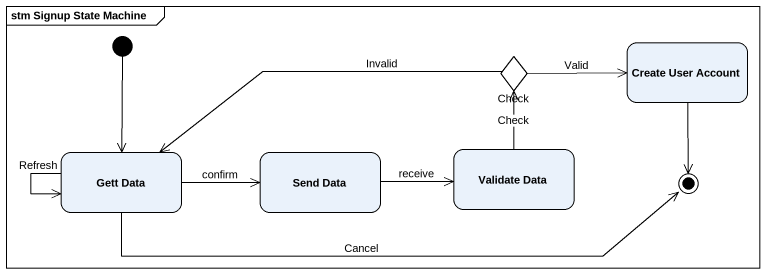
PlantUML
@startuml
mainframe stm Signup State Machine
hide empty description
state Check <<choice>>
state "Create User Account" as Create_User_Account
state "Gett Data" as Gett_Data
state "Send Data" as Send_Data
state "Validate Data" as Validate_Data
[*] --> Gett_Data
Check -right-> Create_User_Account : Valid
Check -left-> Gett_Data : Invalid
Gett_Data --> Gett_Data : Refresh
Gett_Data -right-> Send_Data : confirm
Send_Data -right-> Validate_Data : receive
Validate_Data -up-> Check : Check
Create_User_Account --> [*]
Gett_Data -right-> [*] : Cancel
@enduml
